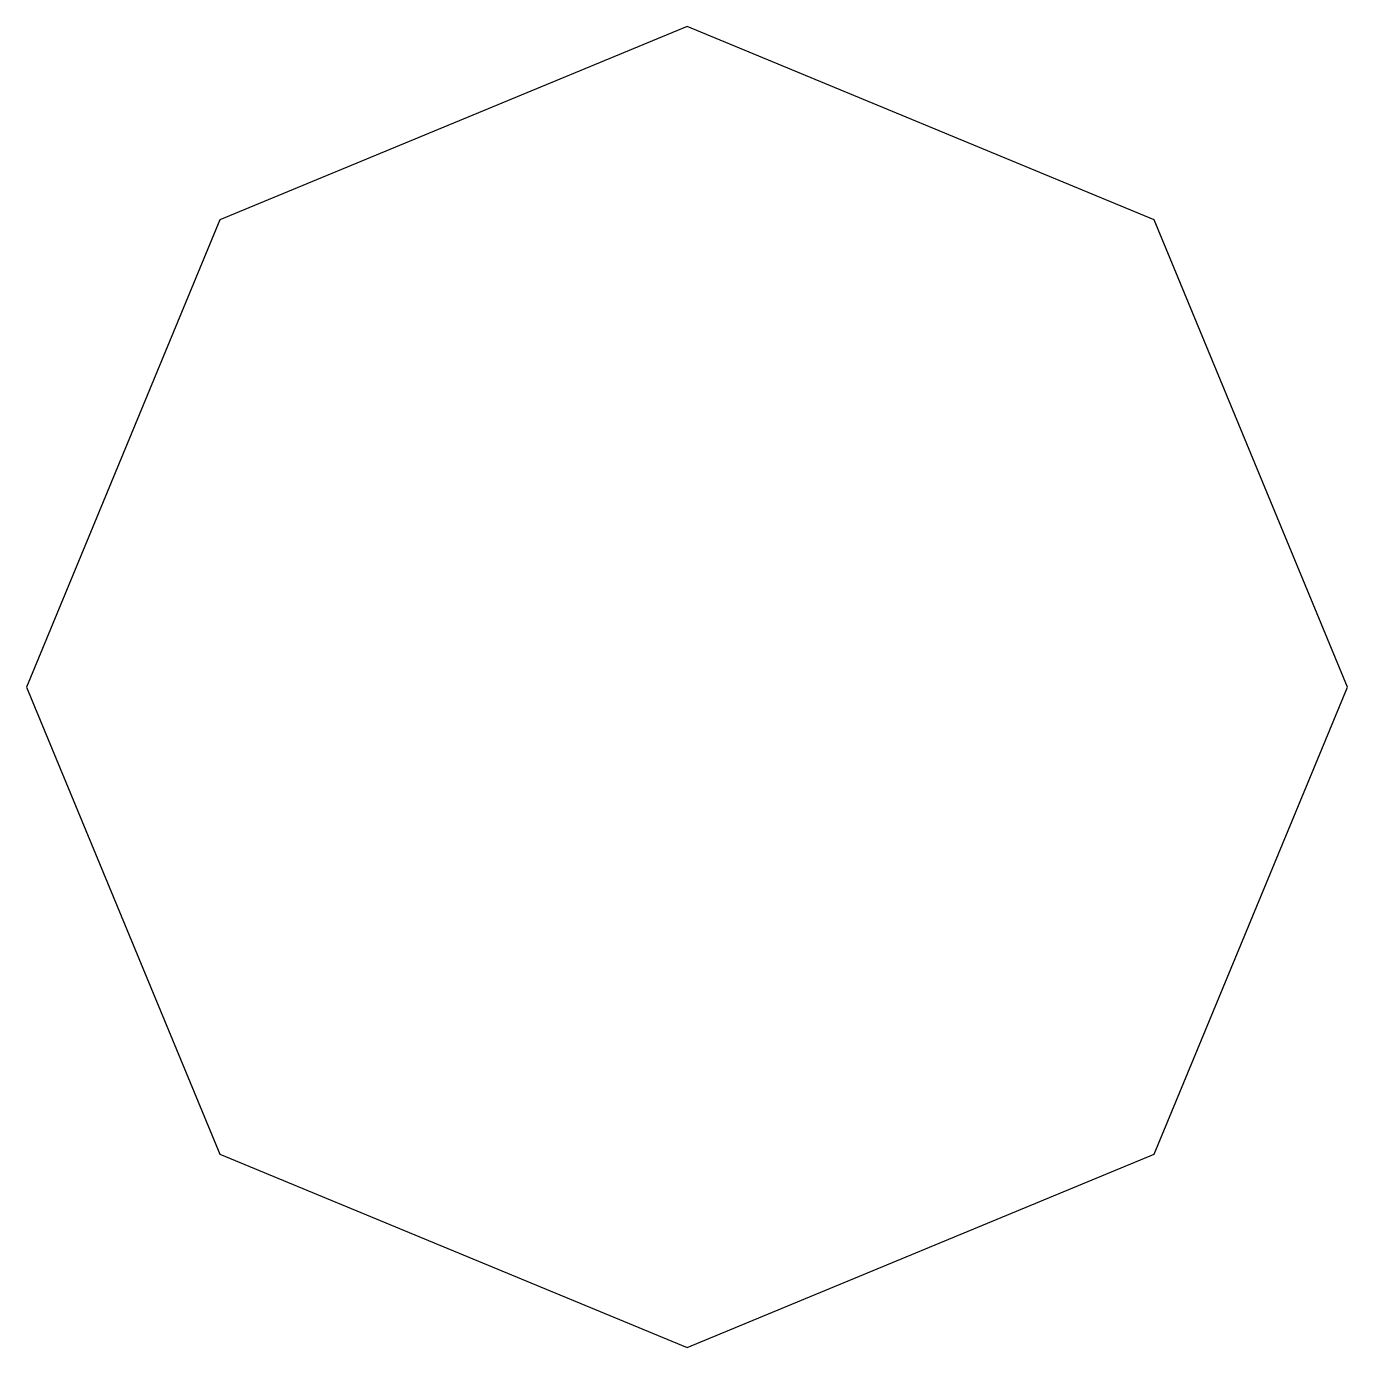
# Model space of a CAD drawing. Header units: inches. Extents: x -5.4 to 5.4, y -5.4 to 5.4.
import ezdxf

# ---------------------------------------------------------------- set-up
doc = ezdxf.new("R2010")
doc.units = ezdxf.units.IN
doc.header["$MEASUREMENT"] = 0

msp = doc.modelspace()

# ---------------------------------------------------------------- linework, layer by layer
at = {"color": 7, "linetype": 'Continuous', "lineweight": 25}
for p, q in [((0, 5.412), (-3.827, 3.827)), ((3.827, 3.827), (0, 5.412)), ((-3.827, 3.827), (-5.412, 0)), ((5.412, 0), (3.827, 3.827)), ((-5.412, 0), (-3.827, -3.827)), ((3.827, -3.827), (5.412, 0)), ((-3.827, -3.827), (0, -5.412)), ((0, -5.412), (3.827, -3.827))]:
    msp.add_line(p, q, dxfattribs=at)

doc.saveas('drawing.dxf')
